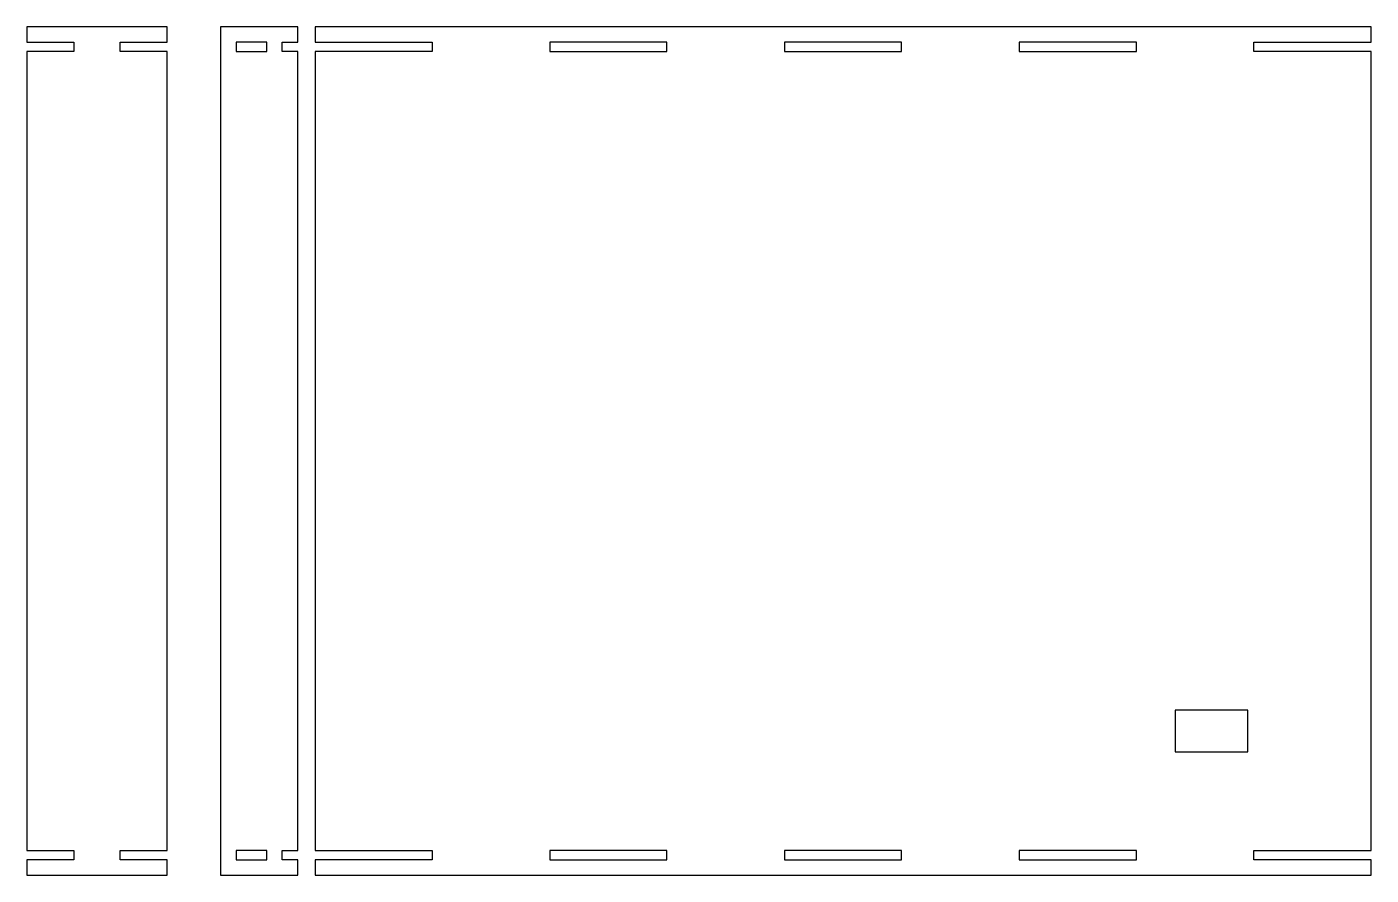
# Model space of a CAD drawing. Extents: x 15 to 887, y 13 to 563.
import ezdxf

# ---------------------------------------------------------------- set-up
doc = ezdxf.new("R2010")
doc.units = 0
doc.layers.get('0').update_dxf_attribs({"linetype": 'CONTINUOUS'})

msp = doc.modelspace()

# ---------------------------------------------------------------- linework, layer by layer
at = {"color": 7}
for points in [[(106.03, 563.1), (15.03, 563.1)], [(15.03, 563.1), (15.03, 553.1)], [(106.03, 553.1), (106.03, 563.1)], [(190.68, 563.1), (140.68, 563.1)], [(140.68, 563.1), (140.68, 13.1)], [(190.68, 553.1), (190.68, 563.1)], [(886.92, 563.1), (201.92, 563.1)], [(201.92, 563.1), (201.92, 553.1)], [(886.92, 553.1), (886.92, 563.1)], [(15.03, 553.1), (45.53, 553.1)], [(45.53, 553.1), (45.53, 547.1)], [(75.53, 547.1), (75.53, 553.1)], [(75.53, 553.1), (106.03, 553.1)], [(150.68, 553.1), (150.68, 547.1)], [(170.68, 553.1), (150.68, 553.1)], [(170.68, 547.1), (170.68, 553.1)], [(180.68, 547.1), (180.68, 553.1)], [(180.68, 553.1), (190.68, 553.1)], [(201.92, 553.1), (277.92, 553.1)], [(277.92, 553.1), (277.92, 547.1)], [(354.17, 553.1), (354.17, 547.1)], [(430.17, 553.1), (354.17, 553.1)], [(430.17, 547.1), (430.17, 553.1)], [(506.42, 553.1), (506.42, 547.1)], [(582.42, 553.1), (506.42, 553.1)], [(582.42, 547.1), (582.42, 553.1)], [(658.67, 553.1), (658.67, 547.1)], [(734.67, 553.1), (658.67, 553.1)], [(734.67, 547.1), (734.67, 553.1)], [(810.92, 547.1), (810.92, 553.1)], [(810.92, 553.1), (886.92, 553.1)], [(45.53, 547.1), (15.03, 547.1)], [(15.03, 547.1), (15.03, 29.1)], [(106.03, 547.1), (75.53, 547.1)], [(106.03, 29.1), (106.03, 547.1)], [(150.68, 547.1), (170.68, 547.1)], [(190.68, 547.1), (180.68, 547.1)], [(190.68, 29.1), (190.68, 547.1)], [(277.92, 547.1), (201.92, 547.1)], [(201.92, 547.1), (201.92, 29.1)], [(354.17, 547.1), (430.17, 547.1)], [(506.42, 547.1), (582.42, 547.1)], [(658.67, 547.1), (734.67, 547.1)], [(886.92, 547.1), (810.92, 547.1)], [(886.92, 29.1), (886.92, 547.1)], [(759.92, 120.1), (759.92, 93.1)], [(806.92, 120.1), (759.92, 120.1)], [(806.92, 93.1), (806.92, 120.1)], [(759.92, 93.1), (806.92, 93.1)], [(15.03, 29.1), (45.53, 29.1)], [(45.53, 29.1), (45.53, 23.1)], [(75.53, 23.1), (75.53, 29.1)], [(75.53, 29.1), (106.03, 29.1)], [(150.68, 29.1), (150.68, 23.1)], [(170.68, 29.1), (150.68, 29.1)], [(170.68, 23.1), (170.68, 29.1)], [(180.68, 23.1), (180.68, 29.1)], [(180.68, 29.1), (190.68, 29.1)], [(201.92, 29.1), (277.92, 29.1)], [(277.92, 29.1), (277.92, 23.1)], [(354.17, 29.1), (354.17, 23.1)], [(430.17, 29.1), (354.17, 29.1)], [(430.17, 23.1), (430.17, 29.1)], [(506.42, 29.1), (506.42, 23.1)], [(582.42, 29.1), (506.42, 29.1)], [(582.42, 23.1), (582.42, 29.1)], [(658.67, 29.1), (658.67, 23.1)], [(734.67, 29.1), (658.67, 29.1)], [(734.67, 23.1), (734.67, 29.1)], [(810.92, 23.1), (810.92, 29.1)], [(810.92, 29.1), (886.92, 29.1)], [(45.53, 23.1), (15.03, 23.1)], [(15.03, 23.1), (15.03, 13.1)], [(106.03, 23.1), (75.53, 23.1)], [(106.03, 13.1), (106.03, 23.1)], [(150.68, 23.1), (170.68, 23.1)], [(190.68, 23.1), (180.68, 23.1)], [(190.68, 13.1), (190.68, 23.1)], [(277.92, 23.1), (201.92, 23.1)], [(201.92, 23.1), (201.92, 13.1)], [(354.17, 23.1), (430.17, 23.1)], [(506.42, 23.1), (582.42, 23.1)], [(658.67, 23.1), (734.67, 23.1)], [(886.92, 23.1), (810.92, 23.1)], [(886.92, 13.1), (886.92, 23.1)], [(15.03, 13.1), (106.03, 13.1)], [(140.68, 13.1), (190.68, 13.1)], [(201.92, 13.1), (886.92, 13.1)]]:
    msp.add_lwpolyline(points, dxfattribs=at)

doc.saveas('drawing.dxf')
